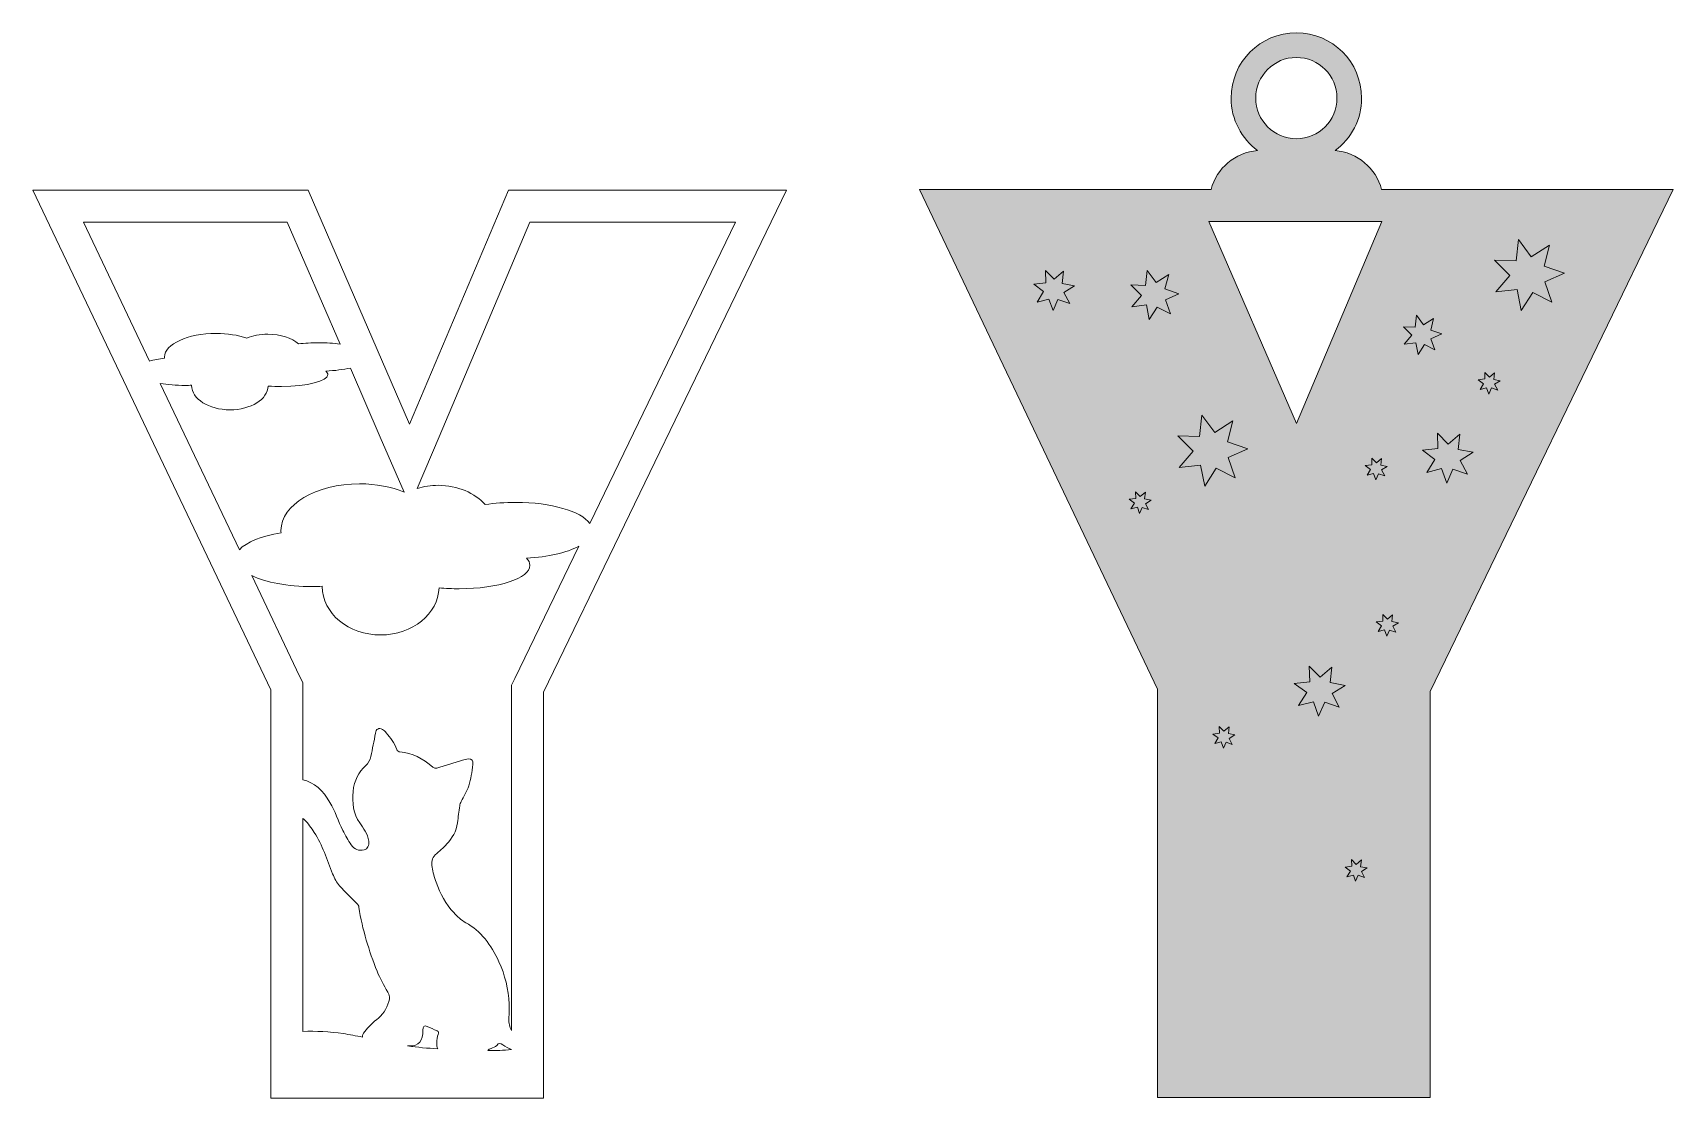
# Model space of a CAD drawing. Header units: millimetres. Extents: x 12 to 166, y -109 to -9.
import ezdxf

# ---------------------------------------------------------------- set-up
doc = ezdxf.new("R2010")
doc.units = ezdxf.units.MM
doc.header["$MEASUREMENT"] = 0
for name, color, linetype in [('engraving', 7, 'Continuous'), ('Layer 1', 7, 'Continuous'), ('Layer 2', 7, 'Continuous')]:
    doc.layers.add(name, color=color, linetype=linetype)

msp = doc.modelspace()

# ---------------------------------------------------------------- hatches: boundary and pattern name
at = {"layer": 'Layer 1'}
h = msp.add_hatch(color=2, dxfattribs=at)
h.dxf.hatch_style = 2
edge = h.paths.add_edge_path()
edge.add_spline(control_points=[(144.25, -23.72), (144.25, -23.72), (144.25, -23.72), (144.25, -23.72), (144.25, -23.72), (138.78, -23.72), (138.78, -23.72), (138.26, -21.74), (136.53, -20.24), (134.42, -20.08), (135.93, -18.96), (136.91, -17.18), (136.91, -15.16), (136.91, -11.78), (134.17, -9.04), (130.79, -9.04), (127.41, -9.04), (124.67, -11.78), (124.67, -15.16), (124.67, -17.18), (125.65, -18.96), (127.15, -20.08), (125.05, -20.24), (123.31, -21.74), (122.79, -23.72), (122.79, -23.72), (117.33, -23.72), (117.33, -23.72), (117.33, -23.72), (117.33, -23.72), (117.33, -23.72), (117.33, -23.72), (95.44, -23.72), (95.44, -23.72), (95.44, -23.72), (117.75, -70.58), (117.75, -70.58), (117.75, -70.58), (117.75, -108.87), (117.75, -108.87), (117.75, -108.87), (143.35, -108.87), (143.35, -108.87), (143.35, -108.87), (143.35, -70.81), (143.35, -70.81), (143.35, -70.81), (166.14, -23.72), (166.14, -23.72), (166.14, -23.72), (144.25, -23.72), (144.25, -23.72)], knot_values=[0, 0, 0, 0, 1, 1, 1, 2, 2, 2, 3, 3, 3, 4, 4, 4, 5, 5, 5, 6, 6, 6, 7, 7, 7, 8, 8, 8, 9, 9, 9, 10, 10, 10, 11, 11, 11, 12, 12, 12, 13, 13, 13, 14, 14, 14, 15, 15, 15, 16, 16, 16, 17, 17, 17, 17], degree=3, periodic=1)
edge = h.paths.add_edge_path()
edge.add_spline(control_points=[(126.98, -15.16), (126.98, -13.06), (128.69, -11.35), (130.79, -11.35), (132.89, -11.35), (134.6, -13.06), (134.6, -15.16), (134.6, -17.26), (132.89, -18.97), (130.79, -18.97), (128.69, -18.97), (126.98, -17.26), (126.98, -15.16)], knot_values=[0, 0, 0, 0, 1, 1, 1, 2, 2, 2, 3, 3, 3, 4, 4, 4, 4], degree=3, periodic=1)
h.paths.add_polyline_path([(122.57, -26.72), (138.8, -26.72), (130.79, -45.68)])

# ---------------------------------------------------------------- linework, layer by layer
at = {"layer": 'engraving', "lineweight": 0}
for points in [[(154.76, -34.31), (152.97, -33.38), (151.89, -35.09), (151.51, -33.1), (149.5, -33.33), (150.81, -31.79), (149.38, -30.36), (151.4, -30.43), (151.62, -28.41), (152.83, -30.04), (154.55, -28.96), (154.03, -30.92), (155.94, -31.58), (154.09, -32.4), (154.76, -34.31)], [(109.53, -34.41), (108.43, -34.03), (107.97, -35.09), (107.58, -34), (106.47, -34.29), (107.08, -33.31), (106.15, -32.62), (107.3, -32.49), (107.26, -31.33), (108.08, -32.15), (108.96, -31.4), (108.83, -32.55), (109.97, -32.77), (108.99, -33.39), (109.53, -34.41)], [(118.97, -35.39), (117.73, -34.75), (116.99, -35.93), (116.73, -34.56), (115.35, -34.72), (116.25, -33.66), (115.26, -32.68), (116.65, -32.72), (116.81, -31.34), (117.64, -32.45), (118.82, -31.71), (118.46, -33.06), (119.78, -33.52), (118.5, -34.08), (118.97, -35.39)], [(143.79, -38.78), (142.8, -38.27), (142.21, -39.21), (142, -38.12), (140.89, -38.24), (141.61, -37.39), (140.83, -36.6), (141.94, -36.64), (142.06, -35.53), (142.73, -36.43), (143.67, -35.83), (143.39, -36.91), (144.44, -37.28), (143.42, -37.73), (143.79, -38.78)], [(149.68, -42.55), (149.09, -42.34), (148.84, -42.91), (148.63, -42.32), (148.02, -42.48), (148.36, -41.95), (147.85, -41.57), (148.48, -41.5), (148.46, -40.88), (148.9, -41.32), (149.38, -40.91), (149.31, -41.54), (149.92, -41.66), (149.39, -41.99), (149.68, -42.55)], [(125.06, -50.78), (123.26, -49.85), (122.19, -51.56), (121.8, -49.57), (119.79, -49.8), (121.1, -48.26), (119.67, -46.83), (121.69, -46.9), (121.92, -44.89), (123.13, -46.51), (124.84, -45.43), (124.33, -47.39), (126.24, -48.06), (124.39, -48.87), (125.06, -50.78)], [(146.84, -50.41), (145.48, -49.94), (144.9, -51.26), (144.42, -49.9), (143.02, -50.27), (143.79, -49.04), (142.63, -48.18), (144.07, -48.02), (144.02, -46.58), (145.04, -47.6), (146.14, -46.66), (145.98, -48.1), (147.39, -48.37), (146.17, -49.14), (146.84, -50.41)], [(139.08, -50.59), (138.49, -50.38), (138.24, -50.95), (138.03, -50.36), (137.42, -50.52), (137.76, -49.99), (137.25, -49.62), (137.88, -49.55), (137.86, -48.92), (138.3, -49.36), (138.78, -48.96), (138.71, -49.58), (139.32, -49.7), (138.79, -50.03), (139.08, -50.59)], [(116.93, -53.75), (116.34, -53.54), (116.09, -54.12), (115.88, -53.52), (115.27, -53.68), (115.61, -53.15), (115.1, -52.78), (115.73, -52.71), (115.7, -52.08), (116.15, -52.52), (116.63, -52.12), (116.56, -52.74), (117.17, -52.86), (116.64, -53.19), (116.93, -53.75)], [(140.12, -65.24), (139.52, -65.04), (139.27, -65.61), (139.06, -65.02), (138.46, -65.18), (138.79, -64.65), (138.29, -64.27), (138.91, -64.2), (138.89, -63.57), (139.33, -64.02), (139.81, -63.61), (139.74, -64.23), (140.36, -64.35), (139.83, -64.69), (140.12, -65.24)], [(134.81, -72.28), (133.45, -71.8), (132.87, -73.12), (132.39, -71.76), (130.99, -72.13), (131.76, -70.91), (130.6, -70.05), (132.04, -69.89), (131.99, -68.44), (133.01, -69.46), (134.11, -68.53), (133.95, -69.96), (135.36, -70.23), (134.14, -71), (134.81, -72.28)], [(124.78, -75.76), (124.19, -75.55), (123.94, -76.12), (123.73, -75.53), (123.13, -75.69), (123.46, -75.16), (122.96, -74.79), (123.58, -74.71), (123.56, -74.09), (124, -74.53), (124.48, -74.12), (124.41, -74.75), (125.02, -74.87), (124.49, -75.2), (124.78, -75.76)], [(137.19, -88.23), (136.6, -88.03), (136.35, -88.6), (136.14, -88.01), (135.53, -88.17), (135.87, -87.64), (135.36, -87.26), (135.99, -87.19), (135.96, -86.57), (136.41, -87.01), (136.89, -86.6), (136.82, -87.23), (137.43, -87.34), (136.9, -87.68), (137.19, -88.23)]]:
    msp.add_lwpolyline(points, dxfattribs=at)
at = {"layer": 'Layer 1', "lineweight": 0}
msp.add_lwpolyline([(122.57, -26.72), (138.8, -26.72), (130.79, -45.68), (122.57, -26.72)], dxfattribs=at)
for points, knots in [([(144.25, -23.72), (144.25, -23.72), (144.25, -23.72), (144.25, -23.72), (144.25, -23.72), (138.78, -23.72), (138.78, -23.72), (138.26, -21.74), (136.53, -20.24), (134.42, -20.08), (135.93, -18.96), (136.91, -17.18), (136.91, -15.16), (136.91, -11.78), (134.17, -9.04), (130.79, -9.04), (127.41, -9.04), (124.67, -11.78), (124.67, -15.16), (124.67, -17.18), (125.65, -18.96), (127.15, -20.08), (125.05, -20.24), (123.31, -21.74), (122.79, -23.72), (122.79, -23.72), (117.33, -23.72), (117.33, -23.72), (117.33, -23.72), (117.33, -23.72), (117.33, -23.72), (117.33, -23.72), (95.44, -23.72), (95.44, -23.72), (95.44, -23.72), (117.75, -70.58), (117.75, -70.58), (117.75, -70.58), (117.75, -108.87), (117.75, -108.87), (117.75, -108.87), (143.35, -108.87), (143.35, -108.87), (143.35, -108.87), (143.35, -70.81), (143.35, -70.81), (143.35, -70.81), (166.14, -23.72), (166.14, -23.72), (166.14, -23.72), (144.25, -23.72), (144.25, -23.72)], [0, 0, 0, 0, 1, 1, 1, 2, 2, 2, 3, 3, 3, 4, 4, 4, 5, 5, 5, 6, 6, 6, 7, 7, 7, 8, 8, 8, 9, 9, 9, 10, 10, 10, 11, 11, 11, 12, 12, 12, 13, 13, 13, 14, 14, 14, 15, 15, 15, 16, 16, 16, 17, 17, 17, 17]), ([(126.98, -15.16), (126.98, -13.06), (128.69, -11.35), (130.79, -11.35), (132.89, -11.35), (134.6, -13.06), (134.6, -15.16), (134.6, -17.26), (132.89, -18.97), (130.79, -18.97), (128.69, -18.97), (126.98, -17.26), (126.98, -15.16)], [0, 0, 0, 0, 1, 1, 1, 2, 2, 2, 3, 3, 3, 4, 4, 4, 4])]:
    msp.add_open_spline(points, degree=3, knots=knots, dxfattribs=at)
at = {"layer": 'Layer 2', "lineweight": 0}
msp.add_lwpolyline([(56.89, -23.79), (47.61, -45.75), (38.1, -23.79), (12.26, -23.79), (34.58, -70.65), (34.58, -108.94), (60.18, -108.94), (60.18, -70.88), (82.96, -23.79), (56.89, -23.79)], dxfattribs=at)
for points, knots in [([(36.13, -26.79), (36.13, -26.79), (41.09, -38.23), (41.09, -38.23), (40.48, -38.15), (39.79, -38.1), (39.07, -38.1), (38.4, -38.1), (37.77, -38.14), (37.2, -38.21), (36.56, -37.66), (35.5, -37.3), (34.3, -37.3), (33.57, -37.3), (32.89, -37.43), (32.33, -37.66), (31.53, -37.39), (30.53, -37.23), (29.46, -37.23), (26.79, -37.23), (24.62, -38.22), (24.62, -39.44), (24.62, -39.47), (24.62, -39.51), (24.63, -39.55), (24.1, -39.62), (23.62, -39.71), (23.22, -39.82), (23.22, -39.82), (17.01, -26.79), (17.01, -26.79), (17.01, -26.79), (36.13, -26.79), (36.13, -26.79)], [0, 0, 0, 0, 1, 1, 1, 2, 2, 2, 3, 3, 3, 4, 4, 4, 5, 5, 5, 6, 6, 6, 7, 7, 7, 8, 8, 8, 9, 9, 9, 10, 10, 10, 11, 11, 11, 11]), ([(58.88, -26.79), (58.88, -26.79), (78.18, -26.79), (78.18, -26.79), (78.18, -26.79), (64.51, -55.04), (64.51, -55.04), (63.71, -53.9), (60.91, -53.07), (57.57, -53.07), (56.55, -53.07), (55.58, -53.14), (54.71, -53.28), (53.73, -52.19), (52.12, -51.47), (50.29, -51.47), (49.6, -51.47), (48.94, -51.57), (48.33, -51.76), (48.33, -51.76), (50.38, -46.92), (50.38, -46.92), (50.38, -46.92), (58.88, -26.79), (58.88, -26.79)], [0, 0, 0, 0, 1, 1, 1, 2, 2, 2, 3, 3, 3, 4, 4, 4, 5, 5, 5, 6, 6, 6, 7, 7, 7, 8, 8, 8, 8]), ([(47.1, -52.11), (45.91, -51.62), (44.47, -51.33), (42.91, -51.33), (38.84, -51.33), (35.54, -53.29), (35.54, -55.7), (35.54, -55.77), (35.54, -55.85), (35.55, -55.92), (33.71, -56.23), (32.28, -56.8), (31.64, -57.51), (31.64, -57.51), (24.22, -41.92), (24.22, -41.92), (24.91, -42.03), (25.7, -42.1), (26.54, -42.1), (26.75, -42.1), (26.96, -42.09), (27.16, -42.09), (27.16, -42.09), (27.16, -42.09), (27.16, -42.1), (27.16, -43.37), (28.77, -44.39), (30.76, -44.39), (32.71, -44.39), (34.3, -43.4), (34.35, -42.16), (34.75, -42.19), (35.16, -42.2), (35.6, -42.2), (38, -42.2), (39.94, -41.7), (39.94, -41.09), (39.94, -40.97), (39.87, -40.86), (39.74, -40.75), (40.61, -40.72), (41.4, -40.62), (42.06, -40.47), (42.06, -40.47), (44.86, -46.94), (44.86, -46.94), (44.86, -46.94), (47.1, -52.11), (47.1, -52.11)], [0, 0, 0, 0, 1, 1, 1, 2, 2, 2, 3, 3, 3, 4, 4, 4, 5, 5, 5, 6, 6, 6, 7, 7, 7, 8, 8, 8, 9, 9, 9, 10, 10, 10, 11, 11, 11, 12, 12, 12, 13, 13, 13, 14, 14, 14, 15, 15, 15, 16, 16, 16, 16]), ([(57.48, -69.58), (57.48, -69.58), (57.18, -70.2), (57.18, -70.2), (57.18, -70.2), (57.18, -70.88), (57.18, -70.88), (57.18, -70.88), (57.18, -102.59), (57.18, -102.59), (56.99, -102.28), (56.89, -101.89), (56.92, -101.46), (56.94, -101.02), (56.96, -100.57), (56.94, -100.13), (56.87, -98.72), (56.56, -97.38), (55.99, -96.15), (55.25, -94.55), (54.28, -93.25), (52.87, -92.48), (52.46, -92.25), (52.08, -91.91), (51.75, -91.54), (51.02, -90.75), (50.47, -89.78), (50.09, -88.69), (49.93, -88.23), (49.79, -87.75), (49.71, -87.27), (49.65, -86.86), (49.67, -86.42), (50.01, -86.12), (50.39, -85.79), (50.77, -85.47), (51.11, -85.09), (51.6, -84.55), (51.99, -83.93), (52.1, -83.11), (52.17, -82.58), (52.23, -82.05), (52.31, -81.52), (52.33, -81.38), (52.39, -81.25), (52.45, -81.13), (52.69, -80.63), (53, -80.17), (53.16, -79.65), (53.35, -79.01), (53.46, -78.33), (53.55, -77.66), (53.6, -77.26), (53.43, -77.09), (53.1, -77.13), (52.93, -77.15), (52.75, -77.19), (52.58, -77.24), (51.77, -77.48), (50.97, -77.75), (50.15, -77.98), (50.04, -78.01), (49.88, -77.97), (49.78, -77.89), (48.85, -77.12), (47.87, -76.52), (46.7, -76.47), (46.6, -76.46), (46.43, -76.36), (46.4, -76.25), (46.21, -75.59), (45.79, -75.16), (45.42, -74.68), (45.33, -74.55), (45.2, -74.44), (45.07, -74.37), (44.71, -74.17), (44.47, -74.32), (44.4, -74.72), (44.27, -75.45), (44.12, -76.18), (43.97, -76.9), (43.9, -77.25), (43.73, -77.52), (43.49, -77.75), (42.84, -78.36), (42.4, -79.14), (42.31, -80.17), (42.21, -81.25), (42.32, -82.26), (42.93, -83.12), (43.29, -83.63), (43.66, -84.14), (43.77, -84.83), (43.84, -85.25), (43.67, -85.57), (43.33, -85.65), (42.86, -85.76), (42.43, -85.63), (42.13, -85.18), (41.84, -84.76), (41.58, -84.3), (41.34, -83.83), (40.93, -82.96), (40.6, -82.02), (40.13, -81.2), (39.49, -80.1), (38.68, -79.31), (37.58, -79.08), (37.58, -79.08), (37.58, -70.65), (37.58, -70.65), (37.58, -70.65), (37.58, -69.97), (37.58, -69.97), (37.58, -69.97), (37.29, -69.36), (37.29, -69.36), (37.29, -69.36), (32.8, -59.94), (32.8, -59.94), (34.11, -60.56), (36.16, -60.96), (38.47, -60.96), (38.79, -60.96), (39.11, -60.95), (39.42, -60.94), (39.42, -60.95), (39.42, -60.95), (39.42, -60.96), (39.42, -63.47), (41.87, -65.5), (44.9, -65.5), (47.88, -65.5), (50.3, -63.53), (50.37, -61.08), (50.98, -61.14), (51.61, -61.17), (52.27, -61.17), (55.93, -61.17), (58.89, -60.18), (58.89, -58.97), (58.89, -58.73), (58.78, -58.51), (58.58, -58.3), (60.61, -58.2), (62.36, -57.78), (63.47, -57.19), (63.47, -57.19), (57.48, -69.58), (57.48, -69.58)], [0, 0, 0, 0, 1, 1, 1, 2, 2, 2, 3, 3, 3, 4, 4, 4, 5, 5, 5, 6, 6, 6, 7, 7, 7, 8, 8, 8, 9, 9, 9, 10, 10, 10, 11, 11, 11, 12, 12, 12, 13, 13, 13, 14, 14, 14, 15, 15, 15, 16, 16, 16, 17, 17, 17, 18, 18, 18, 19, 19, 19, 20, 20, 20, 21, 21, 21, 22, 22, 22, 23, 23, 23, 24, 24, 24, 25, 25, 25, 26, 26, 26, 27, 27, 27, 28, 28, 28, 29, 29, 29, 30, 30, 30, 31, 31, 31, 32, 32, 32, 33, 33, 33, 34, 34, 34, 35, 35, 35, 36, 36, 36, 37, 37, 37, 38, 38, 38, 39, 39, 39, 40, 40, 40, 41, 41, 41, 42, 42, 42, 43, 43, 43, 44, 44, 44, 45, 45, 45, 46, 46, 46, 47, 47, 47, 48, 48, 48, 49, 49, 49, 50, 50, 50, 50]), ([(45.67, -99.87), (45.45, -100.6), (45.06, -101.15), (44.51, -101.58), (44.1, -101.88), (43.74, -102.28), (43.4, -102.69), (43.23, -102.9), (43.17, -103.05), (43.2, -103.21), (42.59, -103.09), (41.98, -102.97), (41.37, -102.88), (40.11, -102.7), (38.84, -102.63), (37.58, -102.67), (37.58, -102.67), (37.58, -82.7), (37.58, -82.7), (37.63, -82.74), (37.69, -82.77), (37.73, -82.82), (38.08, -83.18), (38.4, -83.58), (38.67, -84.02), (39.42, -85.2), (39.87, -86.58), (40.39, -87.91), (40.55, -88.32), (40.77, -88.73), (41.04, -89.03), (41.56, -89.63), (42.13, -90.14), (42.68, -90.7), (42.76, -90.78), (42.84, -90.91), (42.85, -91.03), (43.17, -93.14), (43.8, -95.12), (44.56, -97.04), (44.83, -97.72), (45.2, -98.35), (45.55, -98.98), (45.72, -99.27), (45.76, -99.56), (45.67, -99.87)], [0, 0, 0, 0, 1, 1, 1, 2, 2, 2, 3, 3, 3, 4, 4, 4, 5, 5, 5, 6, 6, 6, 7, 7, 7, 8, 8, 8, 9, 9, 9, 10, 10, 10, 11, 11, 11, 12, 12, 12, 13, 13, 13, 14, 14, 14, 15, 15, 15, 15]), ([(50.24, -104.31), (49.3, -104.25), (48.35, -104.17), (47.42, -104.04), (47.48, -104.03), (47.54, -104.02), (47.62, -104.03), (48.46, -104.08), (48.88, -103.56), (48.86, -102.56), (48.85, -102.21), (48.98, -102.09), (49.25, -102.2), (49.56, -102.34), (49.87, -102.49), (50.19, -102.62), (50.33, -102.69), (50.36, -102.76), (50.3, -102.95), (50.21, -103.19), (50.15, -103.46), (50.15, -103.71), (50.16, -103.91), (50.17, -104.13), (50.24, -104.31)], [0, 0, 0, 0, 1, 1, 1, 2, 2, 2, 3, 3, 3, 4, 4, 4, 5, 5, 5, 6, 6, 6, 7, 7, 7, 8, 8, 8, 8]), ([(54.95, -104.48), (54.95, -104.48), (54.96, -104.48), (54.96, -104.47), (55.01, -104.37), (55.14, -104.33), (55.25, -104.27), (55.43, -104.18), (55.67, -104.16), (55.78, -104), (55.98, -103.72), (56.13, -103.78), (56.34, -103.93), (56.61, -104.13), (56.88, -104.28), (57.16, -104.37), (56.43, -104.45), (55.69, -104.48), (54.95, -104.48)], [0, 0, 0, 0, 1, 1, 1, 2, 2, 2, 3, 3, 3, 4, 4, 4, 5, 5, 5, 6, 6, 6, 6])]:
    msp.add_open_spline(points, degree=3, knots=knots, dxfattribs=at)

doc.saveas('drawing.dxf')
